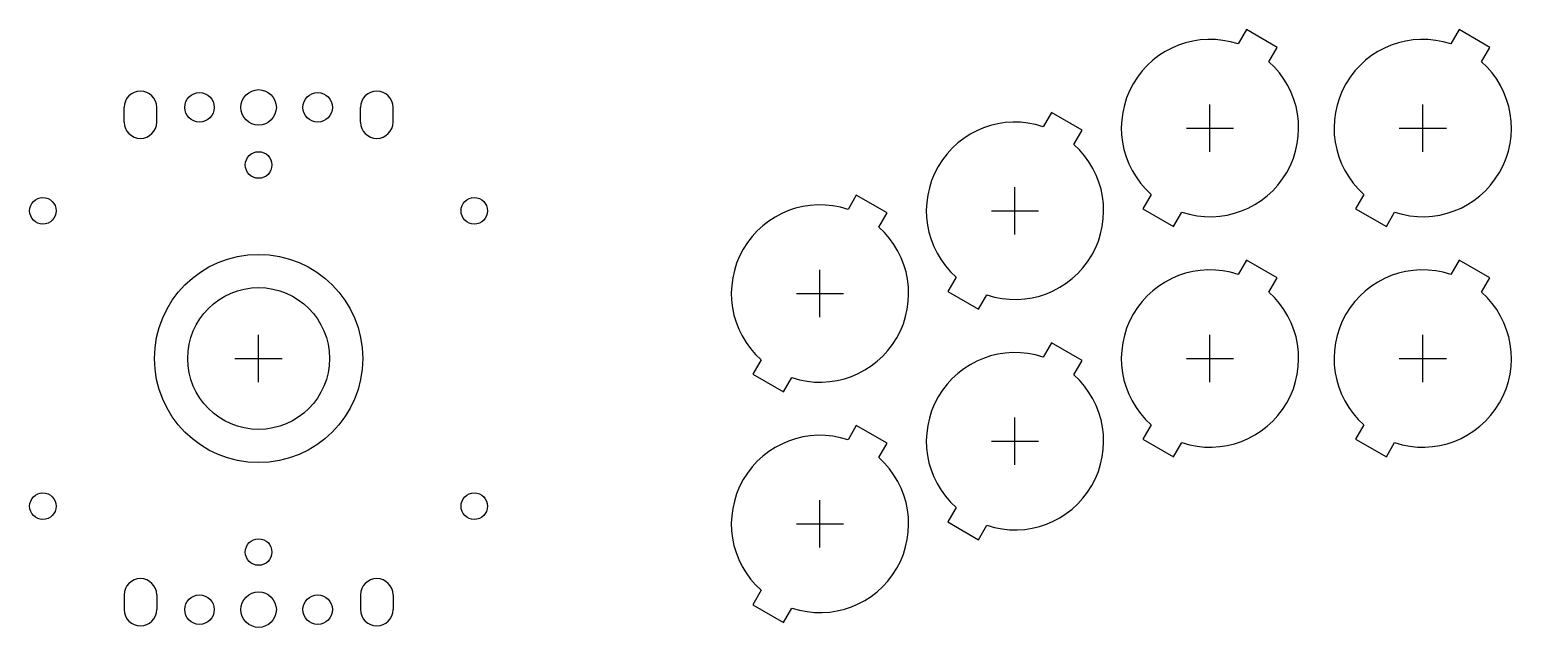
# Model space of a CAD drawing. Header units: millimetres. Extents: x -39 to 212, y -46 to 56.
import ezdxf

# ---------------------------------------------------------------- set-up
doc = ezdxf.new("R2010")
doc.units = ezdxf.units.MM
for name, color, linetype in [('BUTTONS', 1, 'Continuous'), ('GL_PLATE_HOLES', 2, 'Continuous'), ('JOYSTICK_BORE_24', 5, 'Continuous'), ('JOYSTICK_BORE_35.25', 3, 'Continuous'), ('REFERENCE', 8, 'Continuous')]:
    doc.layers.add(name, color=color, linetype=linetype)

msp = doc.modelspace()

# ---------------------------------------------------------------- linework, layer by layer
at = {"layer": 'BUTTONS'}
for points in [[(165.75, 53.23, 0.816497), (151.05, 27.77), (149.65, 25.34), (154.85, 22.34), (156.25, 24.77, 0.816497), (170.95, 50.23), (172.35, 52.66), (167.15, 55.66)], [(201.75, 53.23, 0.816497), (187.05, 27.77), (185.65, 25.34), (190.85, 22.34), (192.25, 24.77, 0.816497), (206.95, 50.23), (208.35, 52.66), (203.15, 55.66)], [(132.75, 39.23, 0.816497), (118.05, 13.77), (116.65, 11.34), (121.85, 8.34), (123.25, 10.77, 0.816497), (137.95, 36.23), (139.35, 38.66), (134.15, 41.66)], [(99.75, 25.23, 0.816497), (85.05, -0.23), (83.65, -2.66), (88.85, -5.66), (90.25, -3.23, 0.816497), (104.95, 22.23), (106.35, 24.66), (101.15, 27.66)], [(165.75, 14.23, 0.816497), (151.05, -11.23), (149.65, -13.66), (154.85, -16.66), (156.25, -14.23, 0.816497), (170.95, 11.23), (172.35, 13.66), (167.15, 16.66)], [(201.75, 14.23, 0.816497), (187.05, -11.23), (185.65, -13.66), (190.85, -16.66), (192.25, -14.23, 0.816497), (206.95, 11.23), (208.35, 13.66), (203.15, 16.66)], [(132.75, 0.23, 0.816497), (118.05, -25.23), (116.65, -27.66), (121.85, -30.66), (123.25, -28.23, 0.816497), (137.95, -2.77), (139.35, -0.34), (134.15, 2.66)], [(99.75, -13.77, 0.816497), (85.05, -39.23), (83.65, -41.66), (88.85, -44.66), (90.25, -42.23, 0.816497), (104.95, -16.77), (106.35, -14.34), (101.15, -11.34)]]:
    msp.add_lwpolyline(points, format="xyb", close=True, dxfattribs=at)
at = {"layer": 'GL_PLATE_HOLES'}
for p, q in [((-22.75, 40), (-22.75, 42.5)), ((-17.25, 40), (-17.25, 42.5)), ((17.25, 40), (17.25, 42.5)), ((22.75, 40), (22.75, 42.5)), ((-22.75, -40), (-22.75, -42.5)), ((-17.25, -40), (-17.25, -42.5)), ((17.25, -40), (17.25, -42.5)), ((22.75, -40), (22.75, -42.5))]:
    msp.add_line(p, q, dxfattribs=at)
for centre, radius in [((0, 42.5), 3), ((-10, 42.5), 2.5), ((10, 42.5), 2.5), ((0, 32.75), 2.25), ((-36.5, 25), 2.25), ((36.5, 25), 2.25), ((-36.5, -25), 2.25), ((36.5, -25), 2.25), ((0, -32.75), 2.25), ((-10, -42.5), 2.5), ((0, -42.5), 3), ((10, -42.5), 2.5)]:
    msp.add_circle(centre, radius, dxfattribs=at)
for centre, start, end in [((-20, 42.5), 0, 180), ((20, 42.5), 0, 180), ((-20, 40), 180, 360), ((20, 40), 180, 360), ((-20, -40), 0, 180), ((20, -40), 0, 180), ((-20, -42.5), -180, 0), ((20, -42.5), -180, 0)]:
    msp.add_arc(centre, 2.75, start, end, dxfattribs=at)
at = {"layer": 'JOYSTICK_BORE_24'}
msp.add_circle((0, 0), 12, dxfattribs=at)
at = {"layer": 'JOYSTICK_BORE_35.25'}
msp.add_circle((0, 0), 17.62, dxfattribs=at)
at = {"layer": 'REFERENCE'}
for p, q in [((161, 35), (161, 43)), ((197, 35), (197, 43)), ((157, 39), (165, 39)), ((193, 39), (201, 39)), ((128, 21), (128, 29)), ((124, 25), (132, 25)), ((95, 7), (95, 15)), ((91, 11), (99, 11)), ((0, -4), (0, 4)), ((161, -4), (161, 4)), ((197, -4), (197, 4)), ((-4, 0), (4, 0)), ((157, 0), (165, 0)), ((193, 0), (201, 0)), ((128, -18), (128, -10)), ((124, -14), (132, -14)), ((95, -32), (95, -24)), ((91, -28), (99, -28))]:
    msp.add_line(p, q, dxfattribs=at)

doc.saveas('drawing.dxf')
